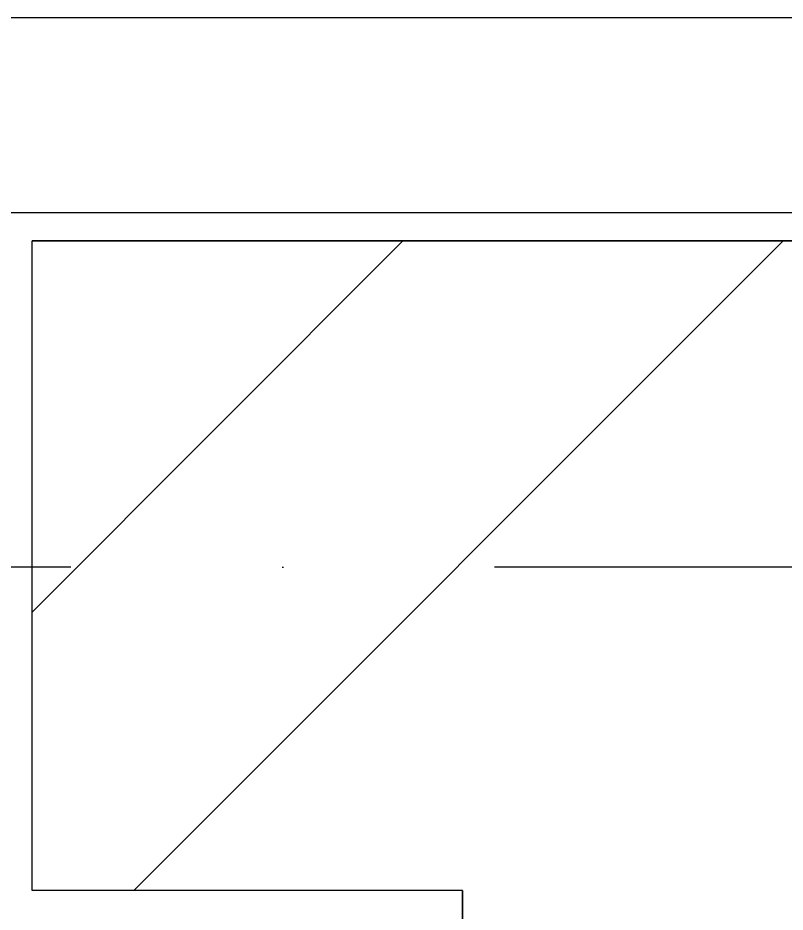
# Model space of a CAD drawing. Extents: x -437689 to -407696, y -55787 to -37037.
# Drawn here: x -433783 to -433647.1, y -50191.4 to -50033.1 of the extents above; entities that cross this region are included whole.
import ezdxf

# ---------------------------------------------------------------- set-up
doc = ezdxf.new("R2010")
doc.units = 0
doc.header["$LTSCALE"] = 150
doc.header["$MEASUREMENT"] = 0
doc.linetypes.add('DASHDOT', pattern=[1, 0.5, -0.25, 0, -0.25])
for name, color, linetype in [('DR', 6, 'CONTINUOUS'), ('GRID', 252, 'DASHDOT'), ('WALL', 7, 'CONTINUOUS')]:
    doc.layers.add(name, color=color, linetype=linetype)

msp = doc.modelspace()

# ---------------------------------------------------------------- linework, layer by layer
at = {"layer": 'DR', "linetype": 'CONTINUOUS', "ltscale": 900}
msp.add_line((-433629.66, -50033.13), (-433885.51, -50033.13), dxfattribs=at)
at = {"layer": 'GRID'}
msp.add_line((-432722.96, -50130.33), (-436475.27, -50130.33), dxfattribs=at)
at = {"layer": 'WALL', "color": 9}
msp.add_line((-433184.26, -50067.61), (-435151.76, -50067.61), dxfattribs=at)
at = {"layer": 'WALL', "linetype": 'DASHDOT', "ltscale": 900}
for p, q in [((-433780.51, -50187.61), (-433780.51, -50072.61)), ((-433780.51, -50187.61), (-433780.51, -50072.61)), ((-433780.51, -50072.61), (-433564.26, -50072.61)), ((-433704.26, -50187.61), (-433780.51, -50187.61)), ((-433704.26, -50920.11), (-433704.26, -50187.61))]:
    msp.add_line(p, q, dxfattribs=at)
at = {"layer": 'WALL'}
for p, q in [((-433564.26, -50072.61), (-433780.51, -50072.61)), ((-433704.26, -50187.61), (-433780.51, -50187.61)), ((-433704.26, -50187.61), (-433704.26, -50920.11)), ((-433704.26, -50187.61), (-433704.26, -50920.11)), ((-433704.26, -50187.61), (-433704.26, -50920.11))]:
    msp.add_line(p, q, dxfattribs=at)
at = {"layer": 'WALL', "color": 9, "linetype": 'DASHDOT', "ltscale": 900}
for p, q in [((-433780.51, -50138.31), (-433714.81, -50072.61)), ((-433762.46, -50187.61), (-433647.46, -50072.61))]:
    msp.add_line(p, q, dxfattribs=at)

doc.saveas('drawing.dxf')
